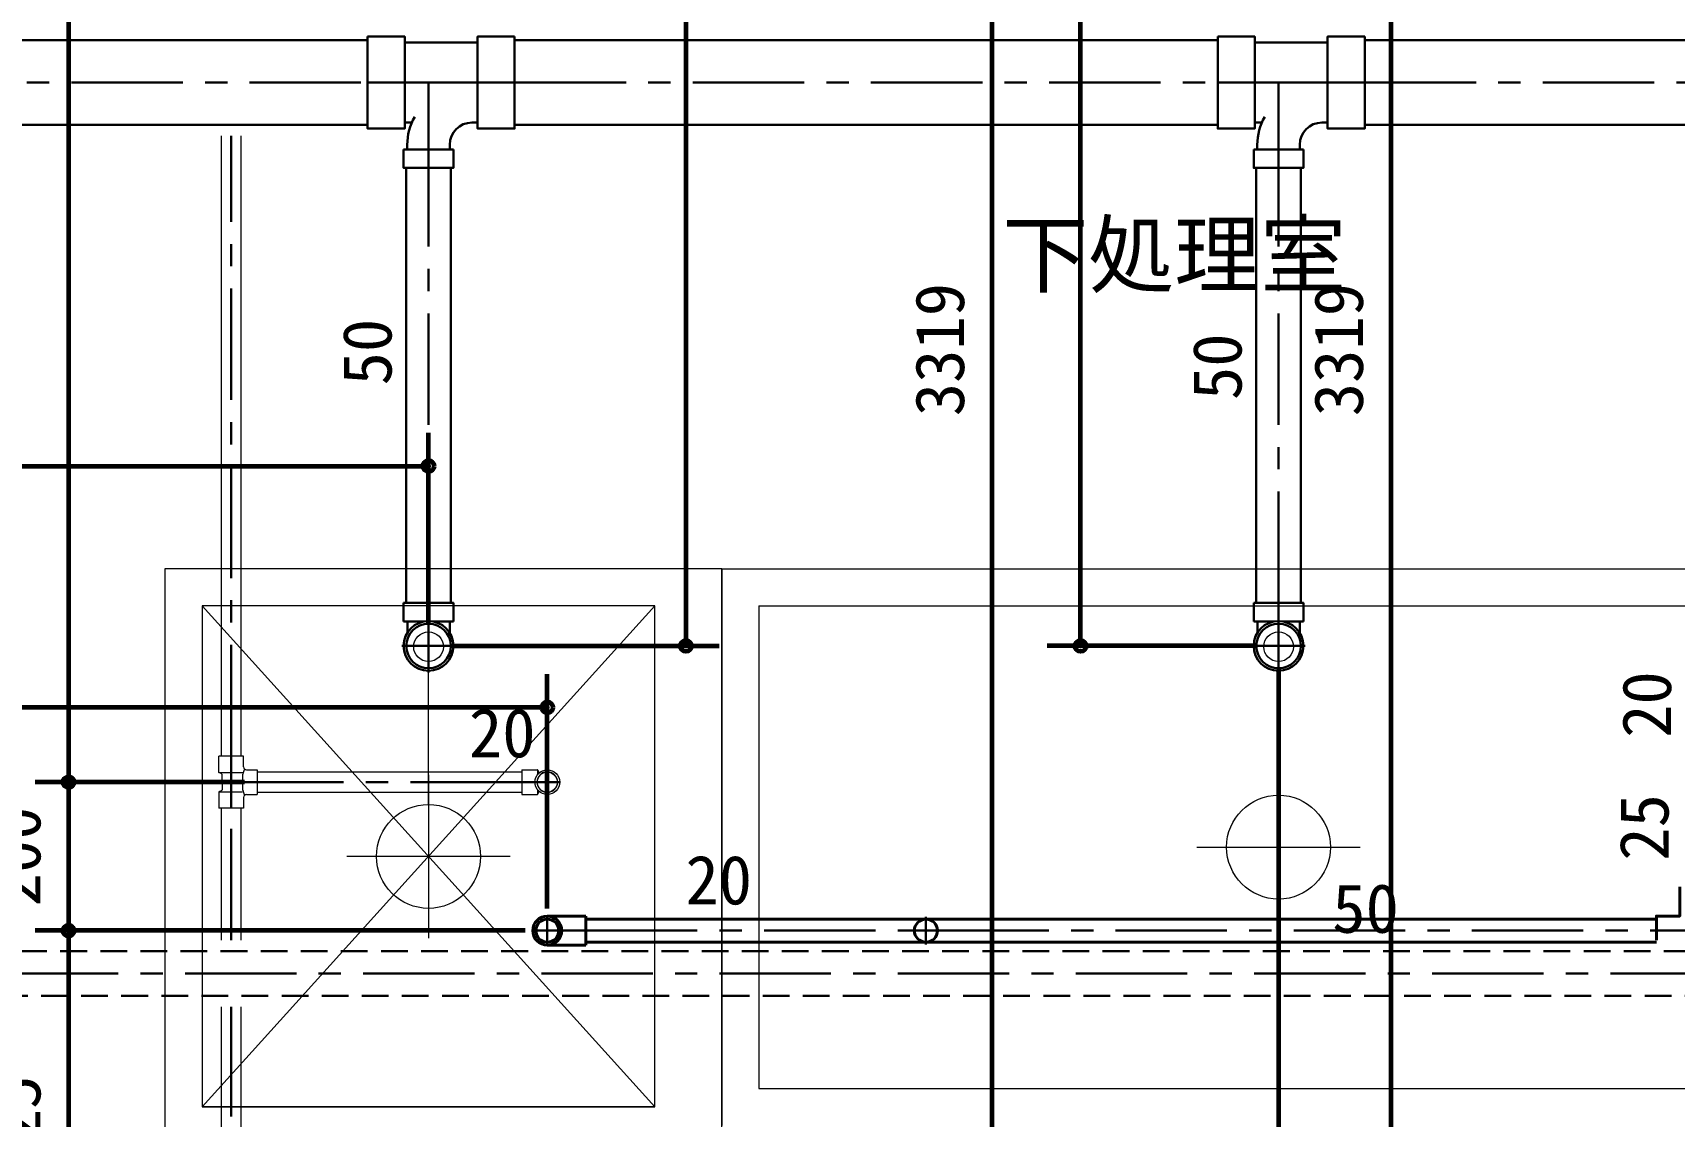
# Model space of a CAD drawing. Units: millimetres at full size, sheet at 1:30. Extents: x -16828 to 149130, y 47892 to 100313.
# Drawn here: x 1238 to 3449, y 60858 to 62318 of the extents above; entities that cross this region are included whole.
import ezdxf
from ezdxf.enums import TextEntityAlignment as Align

# ---------------------------------------------------------------- set-up
doc = ezdxf.new("R2010")
doc.units = ezdxf.units.MM
doc.header["$LTSCALE"] = 30
doc.header["$PDMODE"] = 32
doc.header["$PDSIZE"] = 15
doc.linetypes.add('CHAIN1', pattern=[8, 5, -1, 1, -1])
doc.linetypes.add('DASHED1', pattern=[1.8, 1.2, -0.6])
for name, color, linetype, lineweight in [('3-1_AIHO57-排水立上げ', 7, 'Continuous', 15), ('3-2_AIHO56-排水接続', 7, 'Continuous', 15), ('3-4_AIHO30-厨房機器', 7, 'Continuous', 15), ('3-7_AIHO47-厨房機器アウトライン', 7, 'Continuous', 15), ('3-8_AIHO30-厨房機器LL', 7, 'Continuous', 15), ('9-9_配管－汚水１：硬質塩ビ管（ＤＶ）', 2, 'Continuous', 30), ('9-A_配管－給水３：ＶＬＰ(ＶＤ)', 5, 'Continuous', 40), ('9-B_配管－給湯１２：ＨＴＬＰ（ＵＸ）', 3, 'Continuous', 20), ('9-E_配管－給湯１：ＣＵＰ(Ｍ)', 1, 'Continuous', 60)]:
    doc.layers.add(name, color=color, linetype=linetype, lineweight=lineweight)
doc.layers.add('4-8_AIHO12-部屋名', color=7, linetype='Continuous')
doc.styles.add('ＭＳ ゴシック', font='')
doc.styles.get('ＭＳ ゴシック').set_extended_font_data('MS Gothic')

msp = doc.modelspace()

# ---------------------------------------------------------------- linework, layer by layer
at = {"layer": '3-1_AIHO57-排水立上げ'}
for p, q in [((1770.96, 61278.36), (1770.96, 61470.86)), ((2915.96, 61290.86), (2915.96, 61470.86))]:
    msp.add_line(p, q, dxfattribs=at)
for centre in [(1770.96, 61490.86), (2915.96, 61490.86)]:
    msp.add_circle(centre, 20, dxfattribs=at)
at = {"layer": '3-2_AIHO56-排水接続'}
for p, q in [((2915.96, 61330.86), (2915.96, 61110.86)), ((1770.96, 61318.36), (1770.96, 61098.36)), ((2805.96, 61220.86), (3025.96, 61220.86)), ((1880.96, 61208.36), (1660.96, 61208.36))]:
    msp.add_line(p, q, dxfattribs=at)
for centre in [(2915.96, 61220.86), (1770.96, 61208.36)]:
    msp.add_circle(centre, 70, dxfattribs=at)
at = {"layer": '3-4_AIHO30-厨房機器'}
for q in [(3665.96, 61595.86), (2165.96, 60845.86)]:
    msp.add_line((2165.96, 61595.86), q, dxfattribs=at)
msp.add_lwpolyline([(1415.96, 61595.86), (1415.96, 60095.86), (2165.96, 60095.86), (2165.96, 61595.86)], close=True, dxfattribs=at)
at = {"layer": '3-7_AIHO47-厨房機器アウトライン'}
for points in [[(1415.96, 61595.86), (1415.96, 60095.86), (2165.96, 60095.86), (2165.96, 61595.86)], [(1465.96, 61545.86), (1465.96, 60870.86), (2075.96, 60870.86), (2075.96, 61545.86)]]:
    msp.add_lwpolyline(points, close=True, dxfattribs=at)
at = {"layer": '3-8_AIHO30-厨房機器LL'}
for p, q in [((1465.96, 60870.86), (2075.96, 61545.86)), ((1465.96, 61545.86), (2075.96, 60870.86)), ((2075.96, 60870.86), (2075.96, 61545.86)), ((2215.96, 61545.86), (3615.96, 61545.86)), ((2075.96, 60870.86), (1465.96, 60870.86))]:
    msp.add_line(p, q, dxfattribs=at)
for points in [[(2075.96, 61545.86), (1465.96, 61545.86), (1465.96, 60870.86)], [(2215.96, 61545.86), (2215.96, 60895.86), (3615.96, 60895.86), (3615.96, 61545.86)]]:
    msp.add_lwpolyline(points, dxfattribs=at)
at = {"layer": '9-9_配管－汚水１：硬質塩ビ管（ＤＶ）'}
for p, q in [((1688.96, 62307.86), (809.96, 62307.86)), ((1836.96, 62304.76), (1738.96, 62304.76)), ((2833.96, 62307.86), (1886.96, 62307.86)), ((2981.96, 62304.76), (2883.96, 62304.76)), ((4033.96, 62307.86), (3031.96, 62307.86)), ((809.96, 62193.86), (1688.96, 62193.86)), ((1738.96, 62196.96), (1748.6, 62196.96)), ((1829.4, 62196.96), (1836.96, 62196.96)), ((1886.96, 62193.86), (2833.96, 62193.86)), ((2883.96, 62196.96), (2893.6, 62196.96)), ((2974.4, 62196.96), (2981.96, 62196.96)), ((3031.96, 62193.86), (4033.96, 62193.86)), ((1737.46, 62160.86), (1804.46, 62160.86)), ((1742.29, 62167.15), (1742.29, 62160.86)), ((1799.48, 62167.04), (1799.48, 62160.86)), ((2882.46, 62160.86), (2949.46, 62160.86)), ((2887.29, 62167.15), (2887.29, 62160.86)), ((2944.48, 62167.04), (2944.48, 62160.86)), ((1740.96, 62135.86), (1740.96, 61549.86)), ((1800.96, 61549.86), (1800.96, 62135.86)), ((2885.96, 62135.86), (2885.96, 61549.86)), ((2945.96, 61549.86), (2945.96, 62135.86)), ((1737.46, 61524.86), (1737.46, 61549.86)), ((2882.46, 61524.86), (2882.46, 61549.86)), ((1737.46, 61524.86), (1765.19, 61524.86)), ((1742.46, 61524.86), (1742.46, 61509.47)), ((1804.46, 61524.86), (1776.73, 61524.86)), ((1799.46, 61524.86), (1799.46, 61509.47)), ((2882.46, 61524.86), (2910.19, 61524.86)), ((2887.46, 61524.86), (2887.46, 61509.47)), ((2949.46, 61524.86), (2921.73, 61524.86)), ((2944.46, 61524.86), (2944.46, 61509.47))]:
    msp.add_line(p, q, dxfattribs=at)
at = {"layer": '9-9_配管－汚水１：硬質塩ビ管（ＤＶ）', "linetype": 'CHAIN1'}
for p, q in [((809.96, 62250.86), (1688.96, 62250.86)), ((1688.96, 62250.86), (1770.96, 62250.86)), ((1886.96, 62250.86), (1770.96, 62250.86)), ((1770.96, 62135.86), (1770.96, 62250.86)), ((1886.96, 62250.86), (2833.96, 62250.86)), ((2833.96, 62250.86), (2915.96, 62250.86)), ((3031.96, 62250.86), (2915.96, 62250.86)), ((2915.96, 62135.86), (2915.96, 62250.86)), ((3031.96, 62250.86), (4033.96, 62250.86)), ((1770.96, 61549.86), (1770.96, 62135.86)), ((2915.96, 61549.86), (2915.96, 62135.86)), ((1770.96, 61549.86), (1770.96, 61521.86)), ((2915.96, 61549.86), (2915.96, 61521.86)), ((1770.96, 61455.86), (1770.96, 61527.86)), ((2915.96, 61455.86), (2915.96, 61527.86)), ((1734.96, 61491.86), (1806.96, 61491.86)), ((2879.96, 61491.86), (2951.96, 61491.86)), ((4712.96, 61050.61), (-802.86, 61050.61))]:
    msp.add_line(p, q, dxfattribs=at)
at = {"layer": '9-9_配管－汚水１：硬質塩ビ管（ＤＶ）', "linetype": 'DASHED1'}
for p, q in [((4712.96, 61080.61), (-802.86, 61080.61)), ((-802.86, 61020.61), (4712.96, 61020.61))]:
    msp.add_line(p, q, dxfattribs=at)
at = {"layer": '9-9_配管－汚水１：硬質塩ビ管（ＤＶ）'}
for points in [[(1688.96, 62312.86), (1688.96, 62188.86), (1738.96, 62188.86), (1738.96, 62312.86)], [(1886.96, 62312.86), (1886.96, 62188.86), (1836.96, 62188.86), (1836.96, 62312.86)], [(2833.96, 62312.86), (2833.96, 62188.86), (2883.96, 62188.86), (2883.96, 62312.86)], [(3031.96, 62312.86), (3031.96, 62188.86), (2981.96, 62188.86), (2981.96, 62312.86)]]:
    msp.add_lwpolyline(points, close=True, dxfattribs=at)
for points in [[(1737.46, 62160.86), (1737.46, 62135.86), (1804.46, 62135.86), (1804.46, 62160.86)], [(2882.46, 62160.86), (2882.46, 62135.86), (2949.46, 62135.86), (2949.46, 62160.86)], [(1737.46, 61549.86), (1804.46, 61549.86), (1804.46, 61524.86)], [(2882.46, 61549.86), (2949.46, 61549.86), (2949.46, 61524.86)]]:
    msp.add_lwpolyline(points, dxfattribs=at)
for centre in [(1770.96, 61491.86), (2915.96, 61491.86)]:
    msp.add_circle(centre, 30, dxfattribs=at)
for centre, radius, start, end in [((1817.09, 62167.15), 74.8, 150, 180), ((1829.4, 62167.04), 29.92, 90, 180), ((2962.09, 62167.15), 74.8, 150, 180), ((2974.4, 62167.04), 29.92, 90, 180), ((1770.96, 61491.86), 33.5, 0, 180), ((2915.96, 61491.86), 33.5, 0, 180), ((1770.96, 61491.86), 33.5, 180, 270), ((1770.96, 61491.86), 33.5, 270, 0), ((2915.96, 61491.86), 33.5, 180, 270), ((2915.96, 61491.86), 33.5, 270, 0)]:
    msp.add_arc(centre, radius, start, end, dxfattribs=at)
at = {"layer": '9-A_配管－給水３：ＶＬＰ(ＶＤ)'}
for p, q in [((1982.96, 61127.86), (1930.96, 61127.86)), ((1982.96, 61088.86), (1982.96, 61127.86)), ((1982.96, 61088.86), (1930.96, 61088.86))]:
    msp.add_line(p, q, dxfattribs=at)
at = {"layer": '9-A_配管－給水３：ＶＬＰ(ＶＤ)', "color": 2, "linetype": 'CHAIN1', "lineweight": 30}
for p, q in [((1930.96, 61089.76), (1930.96, 61126.96)), ((2440.96, 61089.76), (2440.96, 61126.96)), ((1912.36, 61108.36), (1949.56, 61108.36)), ((1982.96, 61108.36), (1946.46, 61108.36)), ((1982.96, 61108.36), (2425.46, 61108.36)), ((2422.36, 61108.36), (2459.56, 61108.36)), ((2456.46, 61108.36), (3424.96, 61108.36)), ((3424.96, 61108.36), (3479.96, 61108.36))]:
    msp.add_line(p, q, dxfattribs=at)
at = {"layer": '9-A_配管－給水３：ＶＬＰ(ＶＤ)'}
for points in [[(3424.96, 61095.61), (3424.96, 61127.86), (3456.46, 61127.86), (3456.46, 61167.36)], [(3424.96, 61123.86), (2440.96, 61123.86), (1982.96, 61123.86)], [(1982.96, 61092.86), (2440.96, 61092.86), (3424.96, 61092.86)]]:
    msp.add_lwpolyline(points, dxfattribs=at)
for centre, radius in [((1930.96, 61108.36), 19.5), ((1930.96, 61108.36), 15.5), ((2440.96, 61108.36), 15.5)]:
    msp.add_circle(centre, radius, dxfattribs=at)
at = {"layer": '9-B_配管－給湯１２：ＨＴＬＰ（ＵＸ）'}
for p, q in [((1491.6, 62178.86), (1491.6, 61343.36)), ((1518.8, 61343.36), (1518.8, 62178.86)), ((1488.6, 61321.36), (1488.6, 61343.36)), ((1521.8, 61343.36), (1488.6, 61343.36)), ((1521.8, 61328.96), (1521.8, 61343.36)), ((1492.32, 61319.63), (1488.6, 61321.36)), ((1488.6, 61321.36), (1520.16, 61321.36)), ((1492.9, 61308.36), (1492.9, 61318.72)), ((1520.88, 61297.46), (1520.88, 61319.26)), ((1525.8, 61324.96), (1540.2, 61324.96)), ((1540.2, 61324.96), (1540.2, 61291.76)), ((1896.46, 61321.96), (1540.2, 61321.96)), ((1896.46, 61325.01), (1917.22, 61325.01)), ((1917.76, 61324.85), (1917.76, 61318.51)), ((1918.13, 61324.43), (1919.59, 61321.24)), ((1492.32, 61297.09), (1488.6, 61295.36)), ((1488.6, 61295.36), (1488.6, 61273.36)), ((1488.6, 61295.36), (1520.16, 61295.36)), ((1492.9, 61308.36), (1492.9, 61298)), ((1521.8, 61287.76), (1521.8, 61273.36)), ((1525.8, 61291.76), (1540.2, 61291.76)), ((1540.2, 61294.76), (1896.46, 61294.76)), ((1917.76, 61298.21), (1917.76, 61291.87)), ((1918.13, 61292.29), (1919.59, 61295.48)), ((1521.8, 61273.36), (1488.6, 61273.36)), ((1491.6, 61273.36), (1491.6, 61095.61)), ((1518.8, 61095.61), (1518.8, 61273.36)), ((1491.6, 61005.61), (1491.6, 60617.86)), ((1518.8, 60617.86), (1518.8, 61005.61))]:
    msp.add_line(p, q, dxfattribs=at)
at = {"layer": '9-B_配管－給湯１２：ＨＴＬＰ（ＵＸ）', "color": 2, "linetype": 'CHAIN1', "lineweight": 30}
for p, q in [((1505.2, 61343.36), (1505.2, 62178.86)), ((1505.2, 61343.36), (1505.2, 61308.36)), ((1930.96, 61292.04), (1930.96, 61324.68)), ((1505.2, 61273.36), (1505.2, 61308.36)), ((1540.2, 61308.36), (1505.2, 61308.36)), ((1896.46, 61308.36), (1540.2, 61308.36)), ((1896.46, 61308.36), (1917.36, 61308.36)), ((1914.64, 61308.36), (1947.28, 61308.36)), ((1505.2, 61095.61), (1505.2, 61273.36)), ((1505.2, 60617.86), (1505.2, 61005.61))]:
    msp.add_line(p, q, dxfattribs=at)
at = {"layer": '9-B_配管－給湯１２：ＨＴＬＰ（ＵＸ）'}
msp.add_lwpolyline([(1896.46, 61325.01), (1896.46, 61291.71), (1917.22, 61291.71)], dxfattribs=at)
for radius in [16.65, 13.6]:
    msp.add_circle((1930.96, 61308.36), radius, dxfattribs=at)
for centre, radius, start, end in [((1491.9, 61318.72), 1, 0, 65.0561), ((1568.99, 61308.36), 49.34, 160.33812, 167.23614), ((1525.8, 61328.96), 4, 180, 270), ((1930.96, 61308.36), 13.9, 90, 180), ((1917.22, 61324.01), 1, 24.69156, 90), ((1920.5, 61321.66), 1, 204.69156, 235.47797), ((1930.96, 61308.36), 13.9, 0, 90), ((1491.9, 61298), 1, 294.9439, 0), ((1568.99, 61308.36), 49.34, 192.76386, 199.66188), ((1525.8, 61287.76), 4, 90, 180), ((1930.96, 61308.36), 13.9, 180, 0), ((1917.22, 61292.71), 1, 270, 335.30844), ((1920.5, 61295.06), 1, 124.52203, 155.30844)]:
    msp.add_arc(centre, radius, start, end, dxfattribs=at)
at = {"layer": '9-E_配管－給湯１：ＣＵＰ(Ｍ)'}
for p, q in [((1286.01, 63550.86), (1286.01, 61308.36)), ((2117.63, 63550.86), (2117.63, 61491.86)), ((2530.18, 60231.84), (2530.18, 63550.86)), ((2649.22, 61491.86), (2649.22, 63550.86)), ((3067.45, 60231.86), (3067.45, 63550.86)), ((1770.96, 61521.86), (1770.96, 61779.12)), ((184.96, 61734.12), (1770.96, 61734.12)), ((1800.96, 61491.86), (2162.63, 61491.86)), ((2885.96, 61491.86), (2604.22, 61491.86)), ((1930.96, 61138.36), (1930.96, 61454.01)), ((2915.96, 61461.86), (2915.96, 59481.44)), ((1930.96, 61409.01), (184.96, 61409.01)), ((1523.17, 61308.36), (1241.01, 61308.36)), ((1352.09, 61308.36), (1241.01, 61308.36)), ((1286.01, 61308.36), (1286.01, 61108.36)), ((1900.96, 61108.36), (1241.01, 61108.36)), ((1783.17, 61108.36), (1241.01, 61108.36)), ((1286.01, 61108.36), (1286.01, 60583.36))]:
    msp.add_line(p, q, dxfattribs=at)
for p in [(1770.96, 61734.12), (2117.63, 61491.86), (2649.22, 61491.86), (1930.96, 61409.01), (1286.01, 61308.36), (1286.01, 61108.36)]:
    msp.add_point(p, dxfattribs=at)

# ---------------------------------------------------------------- texts
at = {"layer": '4-8_AIHO12-部屋名', "style": 'ＭＳ ゴシック'}
msp.add_text('下処理室', height=84.92, dxfattribs=at).set_placement((2543.69, 61951.28), align=Align.BOTTOM_LEFT)
at = {"layer": '9-9_配管－汚水１：硬質塩ビ管（ＤＶ）', "color": 7, "style": 'ＭＳ ゴシック'}
for p in [(1740.96, 61842.86), (2885.96, 61823.11)]:
    msp.add_text('50', height=65.98, rotation=90, dxfattribs=at).set_placement(p, align=Align.BOTTOM_LEFT)
msp.add_text('50', height=65.98, dxfattribs=at).set_placement((2988.3, 61085.61), align=Align.BOTTOM_LEFT)
at = {"layer": '9-A_配管－給水３：ＶＬＰ(ＶＤ)', "color": 7, "style": 'ＭＳ ゴシック'}
for s, p in [('20', (3464.46, 61368)), ('25', (3461.06, 61202.49))]:
    msp.add_text(s, height=65.98, rotation=90, dxfattribs=at).set_placement(p, align=Align.BOTTOM_LEFT)
msp.add_text('20', height=65.98, dxfattribs=at).set_placement((2116.97, 61123.86), align=Align.BOTTOM_LEFT)
at = {"layer": '9-B_配管－給湯１２：ＨＴＬＰ（ＵＸ）', "color": 7, "style": 'ＭＳ ゴシック'}
msp.add_text('20', height=65.98, dxfattribs=at).set_placement((1825.37, 61321.96), align=Align.BOTTOM_LEFT)
at = {"layer": '9-E_配管－給湯１：ＣＵＰ(Ｍ)', "style": 'ＭＳ ゴシック'}
for s, p in [('3319', (2512.18, 61801.35)), ('3319', (3049.45, 61801.36)), ('200', (1268.01, 61140.86)), ('525', (1268.01, 60778.36))]:
    msp.add_text(s, height=65.98, rotation=90, dxfattribs=at).set_placement(p, align=Align.BOTTOM_LEFT)

doc.saveas('drawing.dxf')
